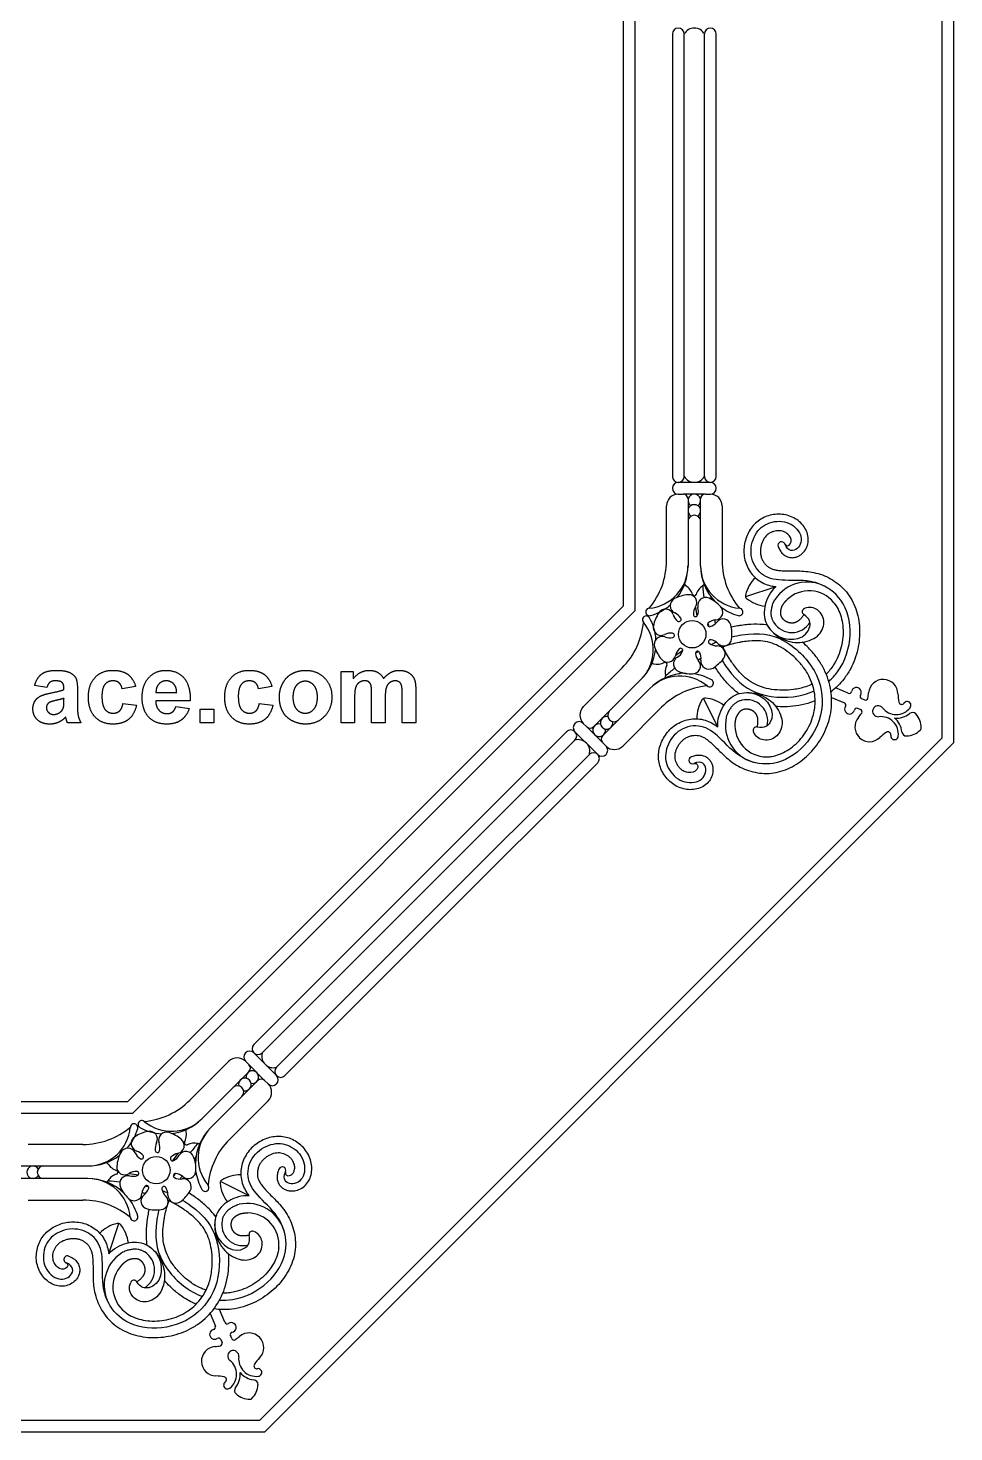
# Model space of a CAD drawing. Header units: millimetres. Extents: x -49.8 to 49.8, y -49.8 to 49.8.
# Drawn here: x 10.6 to 49.8, y -49.8 to 9.6 of the extents above; entities that cross this region are included whole.
import ezdxf

# ---------------------------------------------------------------- set-up
doc = ezdxf.new("R2010")
doc.units = ezdxf.units.MM
doc.header["$MEASUREMENT"] = 0
doc.layers.add('Default', color=5, linetype='Continuous')

msp = doc.modelspace()

# ---------------------------------------------------------------- linework, layer by layer
at = {"layer": 'Default'}
for p, q in [((37.917, 9.372), (37.917, 0)), ((38.417, 0), (38.417, 9.372)), ((39.278, 0), (39.278, 9.372)), ((39.778, 0), (39.778, 9.372)), ((37.917, 0), (37.917, -9.372)), ((38.417, -9.372), (38.417, 0)), ((39.278, -9.372), (39.278, 0)), ((39.778, -9.372), (39.778, 0)), ((39.528, -9.622), (38.167, -9.622)), ((37.667, -12.944), (37.667, -10.622)), ((38.167, -10.122), (38.381, -10.122)), ((39.315, -10.122), (38.381, -10.122)), ((38.581, -10.322), (38.581, -13.158)), ((39.115, -13.158), (39.115, -10.322)), ((39.315, -10.122), (39.528, -10.122)), ((40.028, -10.622), (40.028, -12.944)), ((42.304, -14.044), (41.02, -14.473)), ((23.881, -17.64), (24.4, -17.64)), ((23.881, -19.807), (23.881, -17.64)), ((24.4, -17.64), (24.4, -17.934)), ((35.787, -17.482), (34.146, -19.124)), ((11.418, -18.307), (10.9, -18.233)), ((12.141, -18.4), (12.141, -18.342)), ((12.715, -18.422), (12.715, -19.093)), ((15.178, -18.27), (14.604, -18.363)), ((20.955, -18.27), (20.381, -18.363)), ((27.048, -18.418), (27.048, -19.807)), ((34.58, -19.982), (36.585, -17.977)), ((36.962, -18.355), (34.957, -20.36)), ((45.373, -18.556), (44.831, -18.332)), ((12.141, -18.884), (12.141, -18.77)), ((14.641, -18.992), (15.215, -19.066)), ((17.492, -18.881), (16.029, -18.881)), ((16.04, -18.529), (16.918, -18.529)), ((20.418, -18.992), (20.992, -19.066)), ((24.455, -18.754), (24.455, -19.807)), ((25.178, -19.807), (25.178, -18.619)), ((25.752, -18.766), (25.752, -19.807)), ((26.474, -19.807), (26.474, -18.568)), ((39.844, -19.983), (39.239, -18.772)), ((44.663, -18.738), (45.204, -18.962)), ((46.062, -18.841), (45.932, -18.788)), ((16.881, -19.122), (17.455, -19.196)), ((17.918, -19.807), (17.918, -19.233)), ((17.918, -19.233), (18.492, -19.233)), ((18.492, -19.233), (18.492, -19.807)), ((35.815, -20.793), (37.457, -19.152)), ((45.764, -19.194), (45.893, -19.248)), ((12.863, -19.807), (12.289, -19.807)), ((18.492, -19.807), (17.918, -19.807)), ((24.455, -19.807), (23.881, -19.807)), ((25.752, -19.807), (25.178, -19.807)), ((27.048, -19.807), (26.474, -19.807)), ((33.439, -20.184), (26.811, -26.811)), ((34.755, -21.147), (33.792, -20.184)), ((34.146, -19.831), (34.297, -19.982)), ((34.957, -20.642), (34.297, -19.982)), ((27.165, -27.165), (33.792, -20.538)), ((34.957, -20.642), (35.108, -20.793)), ((27.774, -27.774), (34.401, -21.147)), ((28.128, -28.128), (34.755, -21.501)), ((26.811, -26.811), (20.184, -33.439)), ((20.538, -33.792), (27.165, -27.165)), ((21.147, -34.401), (27.774, -27.774)), ((21.501, -34.755), (28.128, -28.128)), ((21.147, -34.755), (20.184, -33.792)), ((17.482, -35.787), (19.124, -34.146)), ((19.831, -34.146), (19.982, -34.297)), ((20.642, -34.957), (19.982, -34.297)), ((19.982, -34.58), (17.977, -36.585)), ((18.355, -36.962), (20.36, -34.957)), ((20.642, -34.957), (20.793, -35.108)), ((20.793, -35.815), (19.152, -37.457)), ((12.944, -37.667), (10.622, -37.667)), ((10.322, -38.581), (13.158, -38.581)), ((13.158, -39.115), (10.322, -39.115)), ((19.983, -39.844), (18.772, -39.239)), ((10.622, -40.028), (12.944, -40.028)), ((14.044, -42.304), (14.473, -41.02)), ((18.332, -44.831), (18.556, -45.373)), ((18.962, -45.204), (18.738, -44.663)), ((19.248, -45.893), (19.194, -45.764)), ((18.788, -45.932), (18.841, -46.062))]:
    msp.add_line(p, q, dxfattribs=at)
for points in [[(-49.847, -20.647), (-20.647, -49.847), (20.647, -49.847), (49.847, -20.647), (49.847, 20.647), (20.647, 49.847), (-20.647, 49.847), (-49.847, 20.647), (-49.847, -20.647)], [(-49.347, -20.44), (-20.44, -49.347), (20.44, -49.347), (49.347, -20.44), (49.347, 20.44), (20.44, 49.347), (-20.44, 49.347), (-49.347, 20.44), (-49.347, -20.44)], [(-36.347, -15.055), (-15.055, -36.347), (15.055, -36.347), (36.347, -15.055), (36.347, 15.055), (15.055, 36.347), (-15.055, 36.347), (-36.347, 15.055), (-36.347, -15.055)], [(-35.847, -14.848), (-14.848, -35.847), (14.848, -35.847), (35.847, -14.848), (35.847, 14.848), (14.848, 35.847), (-14.848, 35.847), (-35.847, 14.848), (-35.847, -14.848)]]:
    msp.add_lwpolyline(points, dxfattribs=at)
for centre in [(38.759, -16.054), (16.054, -38.759)]:
    msp.add_circle(centre, 0.583, dxfattribs=at)
for centre, radius, start, end in [((38.167, 9.372), 0.25, 0, 180), ((38.848, 9.126), 0.496, 29.7269, 150.2731), ((39.528, 9.372), 0.25, 0, 180), ((38.167, -9.372), 0.25, 180, 0), ((38.848, -9.126), 0.496, 209.7269, 330.2731), ((39.528, -9.372), 0.25, 180, 0), ((38.167, -9.872), 0.25, 90, 270), ((39.528, -9.872), 0.25, 270, 90), ((38.167, -10.622), 0.5, 90, 180), ((38.381, -10.322), 0.2, 0, 90), ((38.848, -10.389), 0.267, 303.52691, 236.47309), ((38.848, -10.834), 0.267, 303.52691, 236.47309), ((39.315, -10.322), 0.2, 90, 180), ((39.528, -10.622), 0.5, 0, 90), ((38.848, -11.28), 0.267, 359.99725, 179.99725), ((42.539, -12.286), 0.15, 20.44967, 200.44967), ((34.54, -12.944), 3.128, 320, 0), ((43.156, -12.944), 3.128, 180, 220), ((36.777, -13.158), 1.803, 275.02847, 0), ((36.384, -13.158), 2.197, 322.46398, 0), ((40.918, -13.158), 1.803, 180, 264.97153), ((41.312, -13.158), 2.197, 180, 223.82885), ((42.476, -14.74), 1.5, 134.0339, 166.68607), ((38.567, -13.893), 0.137, 199.2915, 236.6241), ((38.102, -14.598), 0.708, 18.7834, 56.61966), ((39.594, -14.598), 0.708, 123.38194, 161.2166), ((39.129, -13.893), 0.137, 303.38422, 340.7085), ((43.631, -15.472), 1.626, 61.21594, 147.20942), ((43.712, -15.557), 1.342, 39.26993, 133.68286), ((36.384, -13.158), 2.197, 286.12208, 311.10575), ((38.164, -14.848), 0.337, 116.25724, 245.50575), ((38.759, -16.054), 1.682, 95.8832, 116.25901), ((38.621, -14.716), 0.337, 326.63711, 95.88236), ((38.848, -14.344), 0.0801, 198.78489, 270), ((38.848, -14.344), 0.0801, 270, 341.21511), ((39.331, -14.837), 0.337, 64.82867, 194.07718), ((38.759, -16.054), 1.682, 44.45462, 64.83044), ((41.155, -14.427), 0.142, 166.67859, 230.26564), ((42.023, -13.383), 1.5, 230.26564, 262.91858), ((36.814, -15.44), 0.16, 28.87793, 219.97153), ((36.95, -15.114), 0.16, 95.02847, 286.12207), ((35.031, -16.424), 2.197, 3.89425, 28.87792), ((38.759, -16.054), 1.682, 147.31177, 167.68758), ((37.627, -15.328), 0.337, 18.06568, 147.31093), ((38.482, -15.049), 0.562, 198.06568, 232.80497), ((37.791, -15.667), 0.562, 30.76646, 65.50575), ((38.197, -15.425), 0.09, 311.78571, 30.76646), ((39.373, -15.211), 0.562, 146.63711, 181.3764), ((38.9, -15.222), 0.09, 181.3764, 260.35714), ((38.9, -15.222), 0.09, 260.35714, 339.33789), ((38.458, -15.056), 0.562, 339.33789, 14.07718), ((39.801, -16.008), 0.562, 95.20854, 129.94783), ((39.719, -15.112), 0.337, 275.20854, 44.45379), ((40.067, -15.742), 0.337, 13.4001, 142.64861), ((41.312, -13.158), 2.197, 233.02585, 253.87792), ((40.746, -15.114), 0.16, 253.87793, 84.97153), ((43.566, -15.102), 0.144, 112.22815, 237.41944), ((33.576, -15.271), 3.128, 315, 355), ((35.309, -16.702), 1.803, 315, 39.97153), ((37.445, -15.767), 0.337, 167.68581, 296.93432), ((37.852, -16.569), 0.562, 82.19503, 116.93432), ((37.917, -16.102), 0.09, 3.21429, 82.19503), ((38.197, -15.425), 0.09, 232.80497, 311.78571), ((39.497, -15.646), 0.09, 129.94783, 208.92857), ((39.497, -15.646), 0.09, 208.92857, 287.90931), ((39.352, -15.197), 0.562, 287.90931, 322.64861), ((38.759, -16.054), 1.682, 353.02605, 13.40187), ((42.981, -15.092), 0.892, 211.83246, 329.16769), ((37.485, -16.486), 0.337, 69.49425, 198.73951), ((38.759, -16.054), 1.682, 198.74034, 219.11615), ((37.8, -15.644), 0.562, 249.49425, 284.23354), ((37.917, -16.102), 0.09, 284.23354, 3.21429), ((39.539, -16.377), 0.09, 157.5, 236.48074), ((39.539, -16.377), 0.09, 78.51926, 157.5), ((39.799, -15.983), 0.562, 236.48074, 271.22004), ((39.445, -16.84), 0.562, 43.77996, 78.51926), ((39.818, -16.883), 0.337, 321.97153, 91.22004), ((40.094, -16.217), 0.337, 223.77996, 353.02522), ((35.031, -16.424), 2.197, 315, 352.53602), ((37.715, -16.903), 0.337, 219.11438, 348.36289), ((38.303, -17.319), 0.337, 120.92282, 250.16808), ((38.597, -17.084), 0.562, 133.6236, 168.36289), ((37.84, -16.548), 0.562, 300.92282, 335.66211), ((38.271, -16.742), 0.09, 54.64286, 133.6236), ((38.271, -16.742), 0.09, 335.66211, 54.64286), ((38.772, -17.399), 0.337, 270.54295, 39.79146), ((38.993, -16.865), 0.09, 106.07143, 185.05217), ((39.463, -16.823), 0.562, 185.05217, 219.79146), ((38.993, -16.865), 0.09, 27.09069, 106.07143), ((38.572, -17.08), 0.562, 352.35139, 27.09069), ((39.464, -17.2), 0.337, 172.35139, 301.59665), ((38.759, -16.054), 1.682, 301.59748, 321.97329), ((38.516, -19.908), 2.197, 91.17115, 135), ((38.237, -19.63), 1.803, 50.02847, 135), ((37.094, -17.447), 0.137, 78.3759, 115.7085), ((37.264, -16.62), 0.708, 258.38034, 296.2166), ((37.612, -17.327), 0.0801, 45, 116.21511), ((38.319, -17.675), 0.708, 153.7834, 191.61806), ((37.492, -17.845), 0.137, 334.2915, 11.61578), ((37.612, -17.327), 0.0801, 333.78489, 45), ((38.759, -16.054), 1.682, 250.16891, 270.54472), ((38.516, -19.908), 2.197, 61.12208, 81.97415), ((39.668, -21.363), 3.128, 95, 135), ((39.499, -18.125), 0.16, 230.02847, 61.12207), ((45.714, -18.523), 0.209, 326.20593, 168.79407), ((46.853, -18.591), 0.623, 0.78565, 175.17991), ((40.458, -19.612), 1.5, 148.31393, 180.9661), ((39.303, -18.899), 0.142, 84.73436, 148.32141), ((39.178, -20.251), 1.5, 52.08142, 84.73436), ((41.064, -19.721), 0.892, 345.83231, 103.16754), ((45.166, -19.055), 0.1, 326.20593, 67.5), ((45.411, -18.463), 0.1, 247.5, 348.79407), ((45.971, -18.695), 0.1, 146.20593, 247.5), ((46.1, -18.749), 0.1, 247.5, 347.97289), ((44.378, -18.382), 1.86, 347.97289, 355.17667), ((49.293, -18.557), 1.817, 180.78135, 191.80226), ((47.633, -18.904), 0.122, 191.80798, 324.29148), ((47.864, -19.07), 0.163, 321.60765, 144.29148), ((34.499, -19.477), 0.5, 135, 225), ((35.131, -19.808), 0.267, 78.52691, 11.47309), ((35.446, -19.494), 0.267, 135.00275, 315.00275), ((41.793, -19.911), 1.626, 167.79058, 253.78406), ((45.423, -19.227), 0.209, 146.20593, 348.79407), ((45.726, -19.287), 0.1, 67.5, 168.79407), ((46.275, -19.984), 0.623, 139.82009, 314.21435), ((44.378, -18.382), 1.86, 319.82333, 327.02711), ((45.855, -19.34), 0.1, 327.02711, 67.5), ((46.634, -19.317), 0.233, 157.5, 276.55456), ((46.634, -19.317), 0.233, 38.44544, 157.5), ((46.746, -20.293), 0.75, 353.3953, 96.55797), ((47.404, -18.706), 0.75, 218.44203, 321.6047), ((47.404, -18.706), 0.904, 265.68898, 308.4201), ((46.746, -20.293), 0.904, 6.5799, 49.31102), ((48.089, -19.564), 0.194, 42.48553, 129.30712), ((47.586, -20.024), 0.875, 360, 42.48528), ((33.615, -20.361), 0.25, 315, 135), ((33.969, -20.008), 0.25, 45, 225), ((34.438, -19.84), 0.2, 225, 315), ((34.816, -20.123), 0.267, 78.52691, 11.47309), ((41.909, -19.908), 1.342, 181.31714, 275.73007), ((41.485, -20.127), 0.144, 77.58056, 202.77185), ((47.977, -21.733), 1.817, 123.19774, 134.21865), ((47.049, -20.314), 0.122, 350.70852, 123.19202), ((47.838, -20.17), 0.194, 185.69288, 272.51447), ((47.808, -19.489), 0.875, 272.51472, 315), ((48.343, -20.024), 0.119, 315, 337.5), ((48.343, -20.024), 0.119, 337.5, 360), ((33.923, -21.016), 0.496, 344.7269, 105.2731), ((34.931, -20.97), 0.25, 225, 45), ((35.099, -20.501), 0.2, 135, 225), ((35.462, -20.44), 0.5, 225, 315), ((47.329, -20.36), 0.163, 170.70852, 353.39235), ((34.578, -21.324), 0.25, 315, 135), ((38.767, -21.393), 0.15, 114.55033, 294.55033), ((20.008, -33.969), 0.25, 45, 225), ((20.361, -33.615), 0.25, 135, 315), ((21.016, -33.923), 0.496, 164.7269, 285.2731), ((19.477, -34.499), 0.5, 45, 135), ((19.84, -34.438), 0.2, 315, 45), ((21.324, -34.578), 0.25, 135, 315), ((19.808, -35.131), 0.267, 258.52691, 191.47309), ((20.123, -34.816), 0.267, 258.52691, 191.47309), ((20.501, -35.099), 0.2, 45, 135), ((20.97, -34.931), 0.25, 225, 45), ((19.494, -35.446), 0.267, 314.99725, 134.99725), ((20.44, -35.462), 0.5, 315, 45), ((15.271, -33.576), 3.128, 275, 315), ((15.114, -36.95), 0.16, 343.87793, 174.97153), ((15.44, -36.814), 0.16, 50.02847, 241.12207), ((16.702, -35.309), 1.803, 230.02847, 315), ((16.424, -35.031), 2.197, 277.46398, 315), ((12.944, -34.54), 3.128, 270, 310), ((13.158, -36.777), 1.803, 270, 354.97153), ((13.158, -36.384), 2.197, 318.89425, 343.87792), ((15.328, -37.627), 0.337, 122.68907, 251.93432), ((16.054, -38.759), 1.682, 102.31242, 122.68823), ((16.424, -35.031), 2.197, 241.12208, 266.10575), ((15.767, -37.445), 0.337, 333.06568, 102.31419), ((16.486, -37.485), 0.337, 71.26049, 200.50575), ((16.054, -38.759), 1.682, 50.88385, 71.25966), ((16.903, -37.715), 0.337, 281.63711, 50.88562), ((16.62, -37.264), 0.708, 333.7834, 11.61966), ((17.447, -37.094), 0.137, 154.2915, 191.6241), ((19.908, -38.516), 2.197, 135, 178.82885), ((19.63, -38.237), 1.803, 135, 219.97153), ((21.363, -39.668), 3.128, 135, 175), ((16.054, -38.759), 1.682, 153.74099, 174.1168), ((14.848, -38.164), 0.337, 24.49425, 153.74276), ((15.667, -37.791), 0.562, 204.49425, 239.23354), ((15.049, -38.482), 0.562, 37.19503, 71.93432), ((16.569, -37.852), 0.562, 153.06568, 187.80497), ((16.102, -37.917), 0.09, 187.80497, 266.78571), ((16.102, -37.917), 0.09, 266.78571, 345.76646), ((15.644, -37.8), 0.562, 345.76646, 20.50575), ((17.084, -38.597), 0.562, 101.63711, 136.3764), ((17.319, -38.303), 0.337, 19.83192, 149.07718), ((17.327, -37.612), 0.0801, 153.78489, 225), ((17.327, -37.612), 0.0801, 225, 296.21511), ((17.675, -38.319), 0.708, 78.38194, 116.2166), ((17.845, -37.492), 0.137, 258.38422, 295.7085), ((10.834, -38.848), 0.267, 33.52691, 326.47309), ((11.28, -38.848), 0.267, 90.00275, 270.00275), ((13.158, -36.384), 2.197, 270, 307.53602), ((13.893, -38.567), 0.137, 33.3759, 70.7085), ((14.598, -38.102), 0.708, 213.38034, 251.2166), ((14.716, -38.621), 0.337, 174.11764, 303.36289), ((15.425, -38.197), 0.09, 239.23354, 318.21429), ((15.425, -38.197), 0.09, 318.21429, 37.19503), ((16.742, -38.271), 0.09, 136.3764, 215.35714), ((16.742, -38.271), 0.09, 215.35714, 294.33789), ((16.548, -37.84), 0.562, 294.33789, 329.07718), ((16.054, -38.759), 1.682, 359.45528, 19.83109), ((21.393, -38.767), 0.15, 335.44967, 155.44967), ((13.158, -40.918), 1.803, 5.02847, 90), ((13.158, -41.312), 2.197, 46.17115, 90), ((13.893, -39.129), 0.137, 289.2915, 326.61578), ((14.598, -39.594), 0.708, 108.7834, 146.61806), ((14.344, -38.848), 0.0801, 0, 71.21511), ((14.344, -38.848), 0.0801, 288.78489, 0), ((14.837, -39.331), 0.337, 75.92282, 205.17133), ((15.211, -39.373), 0.562, 88.6236, 123.36289), ((15.056, -38.458), 0.562, 255.92282, 290.66211), ((15.222, -38.9), 0.09, 9.64286, 88.6236), ((15.222, -38.9), 0.09, 290.66211, 9.64286), ((16.865, -38.993), 0.09, 163.92857, 242.90931), ((16.865, -38.993), 0.09, 84.94783, 163.92857), ((17.08, -38.572), 0.562, 242.90931, 277.64861), ((16.823, -39.463), 0.562, 50.20854, 84.94783), ((17.2, -39.464), 0.337, 328.40335, 97.64861), ((17.399, -38.772), 0.337, 230.20854, 359.45705), ((19.908, -38.516), 2.197, 188.02585, 208.87792), ((18.899, -39.303), 0.142, 121.67859, 185.26564), ((19.612, -40.458), 1.5, 89.0339, 121.68607), ((16.054, -38.759), 1.682, 205.16956, 225.54538), ((15.112, -39.719), 0.337, 225.54621, 354.79146), ((15.742, -40.067), 0.337, 127.35139, 256.5999), ((16.008, -39.801), 0.562, 140.05217, 174.79146), ((15.197, -39.352), 0.562, 307.35139, 342.09069), ((15.646, -39.497), 0.09, 61.07143, 140.05217), ((15.646, -39.497), 0.09, 342.09069, 61.07143), ((16.377, -39.539), 0.09, 112.5, 191.48074), ((16.84, -39.445), 0.562, 191.48074, 226.22004), ((16.377, -39.539), 0.09, 33.51926, 112.5), ((15.983, -39.799), 0.562, 358.77996, 33.51926), ((16.883, -39.818), 0.337, 178.77996, 308.02847), ((16.054, -38.759), 1.682, 308.02671, 328.40252), ((18.125, -39.499), 0.16, 208.87793, 39.97153), ((20.251, -39.178), 1.5, 185.26564, 217.91858), ((12.944, -43.156), 3.128, 50, 90), ((13.158, -41.312), 2.197, 16.12208, 36.97415), ((16.054, -38.759), 1.682, 256.59813, 276.97395), ((16.217, -40.094), 0.337, 276.97478, 46.22004), ((19.911, -41.793), 1.626, 16.21594, 102.20942), ((14.74, -42.476), 1.5, 103.31393, 135.9661), ((14.427, -41.155), 0.142, 39.73436, 103.32141), ((15.114, -40.746), 0.16, 185.02847, 16.12207), ((19.721, -41.064), 0.892, 166.83246, 284.16769), ((19.908, -41.909), 1.342, 354.26993, 88.68286), ((13.383, -42.023), 1.5, 7.08142, 39.73436), ((20.127, -41.485), 0.144, 67.22815, 192.41944), ((12.286, -42.539), 0.15, 69.55033, 249.55033), ((15.472, -43.631), 1.626, 122.79058, 208.78406), ((15.557, -43.712), 1.342, 136.31714, 230.73007), ((15.092, -42.981), 0.892, 300.83231, 58.16754), ((15.102, -43.566), 0.144, 32.58056, 157.77185), ((18.523, -45.714), 0.209, 101.20593, 303.79407), ((18.463, -45.411), 0.1, 281.20593, 22.5), ((19.055, -45.166), 0.1, 202.5, 303.79407), ((19.227, -45.423), 0.209, 281.20593, 123.79407), ((19.287, -45.726), 0.1, 101.20593, 202.5), ((19.984, -46.275), 0.623, 315.78565, 130.17991), ((18.591, -46.853), 0.623, 94.82009, 269.21435), ((18.382, -44.378), 1.86, 274.82333, 282.02711), ((18.695, -45.971), 0.1, 22.5, 123.79407), ((18.749, -46.1), 0.1, 282.02711, 22.5), ((19.34, -45.855), 0.1, 202.5, 302.97289), ((18.382, -44.378), 1.86, 302.97289, 310.17667), ((19.317, -46.634), 0.233, 112.5, 231.55456), ((18.706, -47.404), 0.75, 308.3953, 51.55797), ((19.317, -46.634), 0.233, 353.44544, 112.5), ((20.293, -46.746), 0.75, 173.44203, 276.6047), ((21.733, -47.977), 1.817, 135.78135, 146.80226), ((18.557, -49.293), 1.817, 78.19774, 89.21865), ((18.904, -47.633), 0.122, 305.70852, 78.19202), ((18.706, -47.404), 0.904, 321.5799, 4.31102), ((20.293, -46.746), 0.904, 220.68898, 263.4201), ((20.314, -47.049), 0.122, 146.80798, 279.29148), ((20.36, -47.329), 0.163, 276.60765, 99.29148), ((19.07, -47.864), 0.163, 125.70852, 308.39235), ((19.564, -48.089), 0.194, 140.69288, 227.51447), ((19.489, -47.808), 0.875, 315, 357.48528), ((20.17, -47.838), 0.194, 357.48553, 84.30712), ((20.024, -47.586), 0.875, 227.51472, 270), ((20.024, -48.343), 0.119, 270, 292.5), ((20.024, -48.343), 0.119, 292.5, 315)]:
    msp.add_arc(centre, radius, start, end, dxfattribs=at)
for points, knots in [([(42.399, -12.338), (42.422, -12.399), (42.474, -12.511), (42.589, -12.656), (42.748, -12.771), (42.936, -12.822), (43.117, -12.805), (43.263, -12.752), (43.418, -12.652), (43.568, -12.483), (43.669, -12.234), (43.688, -11.955), (43.616, -11.68), (43.462, -11.436), (43.252, -11.235), (43, -11.081), (42.716, -10.988), (42.42, -10.961), (42.129, -10.992), (41.852, -11.076), (41.6, -11.213), (41.383, -11.397), (41.206, -11.621), (41.073, -11.878), (40.984, -12.159), (40.943, -12.457), (40.954, -12.765), (41.053, -13.166), (41.271, -13.525), (41.582, -13.796), (41.852, -13.939), (42.099, -14.01), (42.251, -14.036), (42.304, -14.044)], [0.760395, 0.760395, 0.760395, 0.760395, 0.956086, 1.128083, 1.313227, 1.536292, 1.701232, 1.853428, 1.99702, 2.251342, 2.521849, 2.794606, 3.078157, 3.364018, 3.65152, 3.945294, 4.245519, 4.54124, 4.832671, 5.1201, 5.40438, 5.686797, 5.969774, 6.257071, 6.55093, 6.851295, 7.158075, 7.469275, 8.085008, 8.39207, 8.696992, 8.998749, 9.159066, 9.159066, 9.159066, 9.159066]), ([(44.098, -13.907), (44.045, -13.889), (43.566, -13.743), (42.632, -13.813), (41.724, -13.664), (41.166, -12.86), (41.305, -11.887), (41.884, -11.288), (42.812, -11.208), (43.483, -11.823), (43.299, -12.533), (42.808, -12.576), (42.68, -12.233)], [9.629138, 9.629138, 9.629138, 9.629138, 9.804909, 11.20561, 12.606311, 14.007012, 15.407713, 16.808415, 18.209116, 19.609817, 21.010518, 22.41122, 22.41122, 22.41122, 22.41122]), ([(42.68, -12.233), (42.77, -12.363), (43.016, -12.197), (42.945, -11.961), (42.828, -11.83), (42.768, -11.777), (42.682, -11.723), (42.577, -11.685), (42.459, -11.669), (42.332, -11.673), (42.225, -11.696), (42.143, -11.723), (42.067, -11.756), (41.944, -11.83), (41.795, -11.99), (41.701, -12.199), (41.657, -12.39), (41.646, -12.542), (41.657, -12.69), (41.694, -12.83), (41.755, -12.96), (41.835, -13.075), (41.931, -13.172), (42.041, -13.249), (42.171, -13.304), (42.329, -13.342), (42.521, -13.366), (42.754, -13.375), (43.025, -13.372), (43.331, -13.374), (43.66, -13.395), (44.135, -13.476), (44.604, -13.669), (45.023, -13.972), (45.304, -14.258), (45.532, -14.598), (45.7, -14.978), (45.808, -15.385), (45.874, -15.959), (45.821, -16.549), (45.653, -17.122), (45.462, -17.552), (45.148, -18.037), (44.843, -18.336), (44.639, -18.49)], [22.41122, 22.41122, 22.41122, 22.41122, 22.654856, 23.051515, 23.095188, 23.181138, 23.290628, 23.397475, 23.516345, 23.645555, 23.777915, 23.842574, 23.904889, 24.025271, 24.27041, 24.551702, 24.705298, 24.858636, 25.00643, 25.148242, 25.291979, 25.433926, 25.570177, 25.698575, 25.834255, 25.993685, 26.185367, 26.41099, 26.695374, 26.997819, 27.328229, 27.684634, 28.440465, 28.830521, 29.230319, 29.640193, 30.052635, 30.471383, 30.899944, 31.782295, 32.233146, 32.689006, 33.19027, 33.958484, 33.958484, 33.958484, 33.958484]), ([(42.304, -14.044), (42.077, -14.237), (41.769, -14.821), (41.806, -15.622), (42.625, -16.468), (43.814, -16.212), (43.762, -15.398), (43.488, -15.223)], [-6.900994, -6.900994, -6.900994, -6.900994, -6.03837, -5.175746, -4.346073, -2.645201, -2.152203, -2.152203, -2.152203, -2.152203]), ([(44.544, -18.052), (44.681, -17.931), (45.19, -17.376), (45.607, -16.049), (45.215, -14.548), (44.468, -14.036), (44.098, -13.907)], [5.156334, 5.156334, 5.156334, 5.156334, 5.602805, 7.003506, 8.404207, 9.629138, 9.629138, 9.629138, 9.629138]), ([(42.224, -15.562), (42.217, -15.552), (42.189, -15.505), (42.147, -15.414), (42.115, -15.283), (42.104, -15.143), (42.117, -14.994), (42.151, -14.84), (42.201, -14.703), (42.245, -14.623), (42.265, -14.592)], [5.603321, 5.603321, 5.603321, 5.603321, 5.63784, 5.769683, 5.90212, 6.040101, 6.188837, 6.35063, 6.513567, 6.62377, 6.62377, 6.62377, 6.62377]), ([(44.751, -14.707), (44.77, -14.731), (44.857, -14.844), (44.986, -15.074), (45.099, -15.416), (45.156, -15.792), (45.151, -16.19), (45.084, -16.595), (44.954, -16.99), (44.785, -17.316), (44.606, -17.564), (44.492, -17.688), (44.436, -17.744)], [2.839092, 2.839092, 2.839092, 2.839092, 2.931374, 3.267801, 3.626028, 4.005831, 4.404953, 4.817162, 5.234152, 5.648784, 5.914025, 6.151657, 6.151657, 6.151657, 6.151657]), ([(41.906, -15.604), (42.018, -15.846), (42.443, -16.274), (43.328, -16.492), (44.151, -16.189), (44.432, -15.548), (44.174, -14.998), (43.735, -14.877), (43.512, -14.969)], [-5.175746, -5.175746, -5.175746, -5.175746, -4.313121, -3.450497, -2.587873, -1.725248, -0.862624, -0.216168, -0.216168, -0.216168, -0.216168]), ([(41.939, -15.67), (41.834, -15.653), (41.562, -15.626), (41.198, -15.637), (40.887, -15.673), (40.651, -15.71), (40.505, -15.739), (40.415, -15.76)], [38.110912, 38.110912, 38.110912, 38.110912, 38.429068, 38.930414, 39.200535, 39.369718, 39.646307, 39.646307, 39.646307, 39.646307]), ([(40.438, -16.166), (40.587, -16.128), (41.502, -15.958), (42.631, -16.122), (44.113, -17.534), (44.43, -19.305), (43.597, -20.9), (42.258, -21.685), (41.369, -21.519), (41.016, -21.348)], [1.147325, 1.147325, 1.147325, 1.147325, 1.400701, 2.801402, 4.202104, 5.602805, 7.003506, 8.404207, 9.629138, 9.629138, 9.629138, 9.629138]), ([(38.83, -21.529), (38.985, -21.5), (39.042, -21.793), (38.824, -21.909), (38.649, -21.919), (38.569, -21.914), (38.47, -21.892), (38.369, -21.844), (38.274, -21.772), (38.187, -21.679), (38.128, -21.587), (38.089, -21.51), (38.059, -21.433), (38.024, -21.294), (38.031, -21.075), (38.113, -20.861), (38.217, -20.695), (38.317, -20.58), (38.429, -20.483), (38.554, -20.41), (38.689, -20.361), (38.828, -20.336), (38.964, -20.335), (39.096, -20.359), (39.227, -20.412), (39.366, -20.497), (39.517, -20.616), (39.689, -20.774), (39.879, -20.968), (40.097, -21.183), (40.344, -21.401), (40.737, -21.68), (41.205, -21.874), (41.715, -21.956), (42.117, -21.953), (42.518, -21.874), (42.905, -21.724), (43.27, -21.513), (43.723, -21.153), (44.102, -20.699), (44.389, -20.175), (44.557, -19.735), (44.689, -19.119), (44.66, -18.317), (44.384, -17.558), (44.026, -17.009), (43.726, -16.665), (43.519, -16.472), (43.429, -16.395)], [22.41122, 22.41122, 22.41122, 22.41122, 22.654856, 23.051515, 23.095188, 23.181138, 23.290628, 23.397475, 23.516345, 23.645555, 23.777915, 23.842574, 23.904889, 24.025271, 24.27041, 24.551702, 24.705298, 24.858636, 25.00643, 25.148242, 25.291979, 25.433926, 25.570177, 25.698575, 25.834255, 25.993685, 26.185367, 26.41099, 26.695374, 26.997819, 27.328229, 27.684634, 28.440465, 28.830521, 29.230319, 29.640193, 30.052635, 30.471383, 30.899944, 31.782295, 32.233146, 32.689006, 33.19027, 34.116339, 35.067251, 35.584595, 36.076085, 36.432729, 36.432729, 36.432729, 36.432729]), ([(42.043, -21.244), (42.074, -21.241), (42.216, -21.222), (42.469, -21.151), (42.791, -20.989), (43.096, -20.763), (43.375, -20.479), (43.614, -20.145), (43.802, -19.773), (43.912, -19.424), (43.97, -19.064), (43.972, -18.552), (43.807, -17.966), (43.476, -17.44), (43.151, -17.074), (42.803, -16.779), (42.436, -16.549), (42.051, -16.394), (41.628, -16.325), (41.243, -16.335), (40.948, -16.371), (40.707, -16.411), (40.442, -16.469), (40.197, -16.546), (40.054, -16.6), (40.021, -16.613)], [2.839092, 2.839092, 2.839092, 2.839092, 2.931374, 3.267801, 3.626028, 4.005831, 4.404953, 4.817162, 5.234152, 5.648784, 5.914025, 6.326163, 7.177212, 7.71064, 8.178486, 8.64197, 9.076524, 9.474908, 9.882445, 10.353514, 10.626552, 10.774221, 11.086671, 11.437899, 11.544905, 11.544905, 11.544905, 11.544905]), ([(43.845, -18.161), (43.756, -18.206), (43.499, -18.313), (43.075, -18.41), (42.586, -18.439), (42.131, -18.402), (41.709, -18.305), (41.326, -18.142), (40.979, -17.892), (40.714, -17.613), (40.531, -17.378), (40.388, -17.18), (40.243, -16.952), (40.131, -16.738), (40.074, -16.614), (40.066, -16.596)], [6.877748, 6.877748, 6.877748, 6.877748, 7.177212, 7.71064, 8.178486, 8.64197, 9.076524, 9.474908, 9.882445, 10.353514, 10.626552, 10.774221, 11.086671, 11.437899, 11.497061, 11.497061, 11.497061, 11.497061]), ([(40.025, -17.163), (40.104, -17.295), (40.63, -18.062), (41.545, -18.744), (43.082, -18.782), (43.788, -18.52), (43.924, -18.456)], [1.147325, 1.147325, 1.147325, 1.147325, 1.400701, 2.801402, 4.202104, 4.558061, 4.558061, 4.558061, 4.558061]), ([(40.736, -18.575), (40.65, -18.513), (40.438, -18.34), (40.188, -18.075), (39.994, -17.829), (39.853, -17.636), (39.771, -17.512), (39.722, -17.434)], [38.110912, 38.110912, 38.110912, 38.110912, 38.429068, 38.930414, 39.200535, 39.369718, 39.646307, 39.646307, 39.646307, 39.646307]), ([(39.844, -19.983), (39.82, -19.685), (40.015, -19.055), (40.608, -18.514), (41.785, -18.496), (42.445, -19.517), (41.833, -20.056), (41.515, -19.987)], [-6.900994, -6.900994, -6.900994, -6.900994, -6.03837, -5.175746, -4.346073, -2.645201, -2.152203, -2.152203, -2.152203, -2.152203]), ([(40.861, -18.852), (40.849, -18.855), (40.796, -18.869), (40.702, -18.904), (40.586, -18.973), (40.48, -19.064), (40.383, -19.179), (40.299, -19.312), (40.237, -19.444), (40.211, -19.531), (40.204, -19.567)], [5.603321, 5.603321, 5.603321, 5.603321, 5.63784, 5.769683, 5.90212, 6.040101, 6.188837, 6.35063, 6.513567, 6.62377, 6.62377, 6.62377, 6.62377]), ([(40.666, -18.598), (40.916, -18.506), (41.519, -18.504), (42.299, -18.976), (42.667, -19.771), (42.412, -20.424), (41.841, -20.63), (41.446, -20.406), (41.352, -20.183)], [-5.175746, -5.175746, -5.175746, -5.175746, -4.313121, -3.450497, -2.587873, -1.725248, -0.862624, -0.216168, -0.216168, -0.216168, -0.216168]), ([(43.967, -18.874), (43.865, -18.917), (43.597, -19.011), (43.158, -19.103), (42.703, -19.135), (42.421, -19.125), (42.302, -19.116)], [34.734459, 34.734459, 34.734459, 34.734459, 35.067251, 35.584595, 36.076085, 36.432729, 36.432729, 36.432729, 36.432729]), ([(38.705, -21.256), (38.764, -21.229), (38.88, -21.187), (39.064, -21.166), (39.258, -21.196), (39.427, -21.294), (39.543, -21.434), (39.608, -21.574), (39.648, -21.754), (39.634, -21.98), (39.529, -22.228), (39.345, -22.438), (39.1, -22.582), (38.819, -22.646), (38.528, -22.64), (38.241, -22.57), (37.974, -22.435), (37.746, -22.244), (37.562, -22.017), (37.426, -21.762), (37.344, -21.487), (37.321, -21.204), (37.355, -20.92), (37.442, -20.644), (37.578, -20.383), (37.76, -20.142), (37.985, -19.933), (38.339, -19.719), (38.747, -19.62), (39.157, -19.648), (39.451, -19.738), (39.675, -19.862), (39.801, -19.951), (39.844, -19.983)], [0.760395, 0.760395, 0.760395, 0.760395, 0.956086, 1.128083, 1.313227, 1.536292, 1.701232, 1.853428, 1.99702, 2.251342, 2.521849, 2.794606, 3.078157, 3.364018, 3.65152, 3.945294, 4.245519, 4.54124, 4.832671, 5.1201, 5.40438, 5.686797, 5.969774, 6.257071, 6.55093, 6.851295, 7.158075, 7.469275, 8.085008, 8.39207, 8.696992, 8.998749, 9.159066, 9.159066, 9.159066, 9.159066]), ([(41.016, -21.348), (40.966, -21.324), (40.523, -21.088), (39.913, -20.378), (39.165, -19.842), (38.203, -20.015), (37.612, -20.802), (37.598, -21.634), (38.198, -22.347), (39.108, -22.387), (39.479, -21.755), (39.163, -21.377), (38.83, -21.529)], [9.629138, 9.629138, 9.629138, 9.629138, 9.804909, 11.20561, 12.606311, 14.007012, 15.407713, 16.808415, 18.209116, 19.609817, 21.010518, 22.41122, 22.41122, 22.41122, 22.41122]), ([(21.256, -38.705), (21.229, -38.764), (21.187, -38.88), (21.166, -39.064), (21.196, -39.258), (21.294, -39.427), (21.434, -39.543), (21.574, -39.608), (21.754, -39.648), (21.98, -39.634), (22.228, -39.529), (22.438, -39.345), (22.582, -39.1), (22.646, -38.819), (22.64, -38.528), (22.57, -38.241), (22.435, -37.974), (22.244, -37.746), (22.017, -37.562), (21.762, -37.426), (21.487, -37.344), (21.204, -37.321), (20.92, -37.355), (20.644, -37.442), (20.383, -37.578), (20.142, -37.76), (19.933, -37.985), (19.719, -38.339), (19.62, -38.747), (19.648, -39.157), (19.738, -39.451), (19.862, -39.675), (19.951, -39.801), (19.983, -39.844)], [0.760395, 0.760395, 0.760395, 0.760395, 0.956086, 1.128083, 1.313227, 1.536292, 1.701232, 1.853428, 1.99702, 2.251342, 2.521849, 2.794606, 3.078157, 3.364018, 3.65152, 3.945294, 4.245519, 4.54124, 4.832671, 5.1201, 5.40438, 5.686797, 5.969774, 6.257071, 6.55093, 6.851295, 7.158075, 7.469275, 8.085008, 8.39207, 8.696992, 8.998749, 9.159066, 9.159066, 9.159066, 9.159066]), ([(21.529, -38.83), (21.5, -38.985), (21.793, -39.042), (21.909, -38.824), (21.919, -38.649), (21.914, -38.569), (21.892, -38.47), (21.844, -38.369), (21.772, -38.274), (21.679, -38.187), (21.587, -38.128), (21.51, -38.089), (21.433, -38.059), (21.294, -38.024), (21.075, -38.031), (20.861, -38.113), (20.695, -38.217), (20.58, -38.317), (20.483, -38.429), (20.41, -38.554), (20.361, -38.689), (20.336, -38.828), (20.335, -38.964), (20.359, -39.096), (20.412, -39.227), (20.497, -39.366), (20.616, -39.517), (20.774, -39.689), (20.968, -39.879), (21.183, -40.097), (21.401, -40.344), (21.68, -40.737), (21.874, -41.205), (21.956, -41.715), (21.953, -42.117), (21.874, -42.518), (21.724, -42.905), (21.513, -43.27), (21.153, -43.723), (20.699, -44.102), (20.175, -44.389), (19.735, -44.557), (19.171, -44.678), (18.744, -44.674), (18.49, -44.639)], [22.41122, 22.41122, 22.41122, 22.41122, 22.654856, 23.051515, 23.095188, 23.181138, 23.290628, 23.397475, 23.516345, 23.645555, 23.777915, 23.842574, 23.904889, 24.025271, 24.27041, 24.551702, 24.705298, 24.858636, 25.00643, 25.148242, 25.291979, 25.433926, 25.570177, 25.698575, 25.834255, 25.993685, 26.185367, 26.41099, 26.695374, 26.997819, 27.328229, 27.684634, 28.440465, 28.830521, 29.230319, 29.640193, 30.052635, 30.471383, 30.899944, 31.782295, 32.233146, 32.689006, 33.19027, 33.958484, 33.958484, 33.958484, 33.958484]), ([(21.348, -41.016), (21.324, -40.966), (21.088, -40.523), (20.378, -39.913), (19.842, -39.165), (20.015, -38.203), (20.802, -37.612), (21.634, -37.598), (22.347, -38.198), (22.387, -39.108), (21.755, -39.479), (21.377, -39.163), (21.529, -38.83)], [9.629138, 9.629138, 9.629138, 9.629138, 9.804909, 11.20561, 12.606311, 14.007012, 15.407713, 16.808415, 18.209116, 19.609817, 21.010518, 22.41122, 22.41122, 22.41122, 22.41122]), ([(18.575, -40.736), (18.513, -40.65), (18.34, -40.438), (18.075, -40.188), (17.829, -39.994), (17.636, -39.853), (17.512, -39.771), (17.434, -39.722)], [38.110912, 38.110912, 38.110912, 38.110912, 38.429068, 38.930414, 39.200535, 39.369718, 39.646307, 39.646307, 39.646307, 39.646307]), ([(19.983, -39.844), (19.685, -39.82), (19.055, -40.015), (18.514, -40.608), (18.496, -41.785), (19.517, -42.445), (20.056, -41.833), (19.987, -41.515)], [-6.900994, -6.900994, -6.900994, -6.900994, -6.03837, -5.175746, -4.346073, -2.645201, -2.152203, -2.152203, -2.152203, -2.152203]), ([(17.163, -40.025), (17.295, -40.104), (18.062, -40.63), (18.744, -41.545), (18.794, -43.591), (17.766, -45.068), (16.049, -45.607), (14.548, -45.215), (14.036, -44.468), (13.907, -44.098)], [1.147325, 1.147325, 1.147325, 1.147325, 1.400701, 2.801402, 4.202104, 5.602805, 7.003506, 8.404207, 9.629138, 9.629138, 9.629138, 9.629138]), ([(14.707, -44.751), (14.731, -44.77), (14.844, -44.857), (15.074, -44.986), (15.416, -45.099), (15.792, -45.156), (16.19, -45.151), (16.595, -45.084), (16.99, -44.954), (17.316, -44.785), (17.611, -44.571), (17.975, -44.211), (18.272, -43.68), (18.41, -43.075), (18.439, -42.586), (18.402, -42.131), (18.305, -41.709), (18.142, -41.326), (17.892, -40.979), (17.613, -40.714), (17.378, -40.531), (17.18, -40.388), (16.952, -40.243), (16.724, -40.124), (16.585, -40.06), (16.552, -40.046)], [2.839092, 2.839092, 2.839092, 2.839092, 2.931374, 3.267801, 3.626028, 4.005831, 4.404953, 4.817162, 5.234152, 5.648784, 5.914025, 6.326163, 7.177212, 7.71064, 8.178486, 8.64197, 9.076524, 9.474908, 9.882445, 10.353514, 10.626552, 10.774221, 11.086671, 11.437899, 11.544905, 11.544905, 11.544905, 11.544905]), ([(15.67, -41.939), (15.653, -41.834), (15.626, -41.562), (15.637, -41.198), (15.673, -40.887), (15.71, -40.651), (15.739, -40.505), (15.76, -40.415)], [38.110912, 38.110912, 38.110912, 38.110912, 38.429068, 38.930414, 39.200535, 39.369718, 39.646307, 39.646307, 39.646307, 39.646307]), ([(16.166, -40.438), (16.128, -40.587), (15.958, -41.502), (16.122, -42.631), (17.183, -43.744), (17.867, -44.058), (18.008, -44.11)], [1.147325, 1.147325, 1.147325, 1.147325, 1.400701, 2.801402, 4.202104, 4.558061, 4.558061, 4.558061, 4.558061]), ([(18.161, -43.845), (18.067, -43.814), (17.809, -43.708), (17.44, -43.476), (17.074, -43.151), (16.779, -42.803), (16.549, -42.436), (16.394, -42.051), (16.325, -41.628), (16.335, -41.243), (16.371, -40.948), (16.411, -40.707), (16.469, -40.442), (16.541, -40.212), (16.589, -40.084), (16.596, -40.066)], [6.877748, 6.877748, 6.877748, 6.877748, 7.177212, 7.71064, 8.178486, 8.64197, 9.076524, 9.474908, 9.882445, 10.353514, 10.626552, 10.774221, 11.086671, 11.437899, 11.497061, 11.497061, 11.497061, 11.497061]), ([(18.852, -40.861), (18.855, -40.849), (18.869, -40.796), (18.904, -40.702), (18.973, -40.586), (19.064, -40.48), (19.179, -40.383), (19.312, -40.299), (19.444, -40.237), (19.531, -40.211), (19.567, -40.204)], [5.603321, 5.603321, 5.603321, 5.603321, 5.63784, 5.769683, 5.90212, 6.040101, 6.188837, 6.35063, 6.513567, 6.62377, 6.62377, 6.62377, 6.62377]), ([(12.338, -42.399), (12.399, -42.422), (12.511, -42.474), (12.656, -42.589), (12.771, -42.748), (12.822, -42.936), (12.805, -43.117), (12.752, -43.263), (12.652, -43.418), (12.483, -43.568), (12.234, -43.669), (11.955, -43.688), (11.68, -43.616), (11.436, -43.462), (11.235, -43.252), (11.081, -43), (10.988, -42.716), (10.961, -42.42), (10.992, -42.129), (11.076, -41.852), (11.213, -41.6), (11.397, -41.383), (11.621, -41.206), (11.878, -41.073), (12.159, -40.984), (12.457, -40.943), (12.765, -40.954), (13.166, -41.053), (13.525, -41.271), (13.796, -41.582), (13.939, -41.852), (14.01, -42.099), (14.036, -42.251), (14.044, -42.304)], [0.760395, 0.760395, 0.760395, 0.760395, 0.956086, 1.128083, 1.313227, 1.536292, 1.701232, 1.853428, 1.99702, 2.251342, 2.521849, 2.794606, 3.078157, 3.364018, 3.65152, 3.945294, 4.245519, 4.54124, 4.832671, 5.1201, 5.40438, 5.686797, 5.969774, 6.257071, 6.55093, 6.851295, 7.158075, 7.469275, 8.085008, 8.39207, 8.696992, 8.998749, 9.159066, 9.159066, 9.159066, 9.159066]), ([(18.598, -40.666), (18.506, -40.916), (18.504, -41.519), (18.976, -42.299), (19.771, -42.667), (20.424, -42.412), (20.63, -41.841), (20.406, -41.446), (20.183, -41.352)], [-5.175746, -5.175746, -5.175746, -5.175746, -4.313121, -3.450497, -2.587873, -1.725248, -0.862624, -0.216168, -0.216168, -0.216168, -0.216168]), ([(18.733, -44.262), (18.915, -44.274), (19.668, -44.241), (20.9, -43.597), (21.685, -42.258), (21.519, -41.369), (21.348, -41.016)], [5.156334, 5.156334, 5.156334, 5.156334, 5.602805, 7.003506, 8.404207, 9.629138, 9.629138, 9.629138, 9.629138]), ([(13.907, -44.098), (13.889, -44.045), (13.743, -43.566), (13.813, -42.632), (13.664, -41.724), (12.86, -41.166), (11.887, -41.305), (11.288, -41.884), (11.208, -42.812), (11.823, -43.483), (12.533, -43.299), (12.576, -42.808), (12.233, -42.68)], [9.629138, 9.629138, 9.629138, 9.629138, 9.804909, 11.20561, 12.606311, 14.007012, 15.407713, 16.808415, 18.209116, 19.609817, 21.010518, 22.41122, 22.41122, 22.41122, 22.41122]), ([(12.233, -42.68), (12.363, -42.77), (12.197, -43.016), (11.961, -42.945), (11.83, -42.828), (11.777, -42.768), (11.723, -42.682), (11.685, -42.577), (11.669, -42.459), (11.673, -42.332), (11.696, -42.225), (11.723, -42.143), (11.756, -42.067), (11.83, -41.944), (11.99, -41.795), (12.199, -41.701), (12.39, -41.657), (12.542, -41.646), (12.69, -41.657), (12.83, -41.694), (12.96, -41.755), (13.075, -41.835), (13.172, -41.931), (13.249, -42.041), (13.304, -42.171), (13.342, -42.329), (13.366, -42.521), (13.375, -42.754), (13.372, -43.025), (13.374, -43.331), (13.395, -43.66), (13.476, -44.135), (13.669, -44.604), (13.972, -45.023), (14.258, -45.304), (14.598, -45.532), (14.978, -45.7), (15.385, -45.808), (15.959, -45.874), (16.549, -45.821), (17.122, -45.653), (17.552, -45.462), (18.081, -45.119), (18.628, -44.531), (18.969, -43.8), (19.103, -43.158), (19.135, -42.703), (19.125, -42.421), (19.116, -42.302)], [22.41122, 22.41122, 22.41122, 22.41122, 22.654856, 23.051515, 23.095188, 23.181138, 23.290628, 23.397475, 23.516345, 23.645555, 23.777915, 23.842574, 23.904889, 24.025271, 24.27041, 24.551702, 24.705298, 24.858636, 25.00643, 25.148242, 25.291979, 25.433926, 25.570177, 25.698575, 25.834255, 25.993685, 26.185367, 26.41099, 26.695374, 26.997819, 27.328229, 27.684634, 28.440465, 28.830521, 29.230319, 29.640193, 30.052635, 30.471383, 30.899944, 31.782295, 32.233146, 32.689006, 33.19027, 34.116339, 35.067251, 35.584595, 36.076085, 36.432729, 36.432729, 36.432729, 36.432729]), ([(14.044, -42.304), (14.237, -42.077), (14.821, -41.769), (15.622, -41.806), (16.468, -42.625), (16.212, -43.814), (15.398, -43.762), (15.223, -43.488)], [-6.900994, -6.900994, -6.900994, -6.900994, -6.03837, -5.175746, -4.346073, -2.645201, -2.152203, -2.152203, -2.152203, -2.152203]), ([(15.562, -42.224), (15.552, -42.217), (15.505, -42.189), (15.414, -42.147), (15.283, -42.115), (15.143, -42.104), (14.994, -42.117), (14.84, -42.151), (14.703, -42.201), (14.623, -42.245), (14.592, -42.265)], [5.603321, 5.603321, 5.603321, 5.603321, 5.63784, 5.769683, 5.90212, 6.040101, 6.188837, 6.35063, 6.513567, 6.62377, 6.62377, 6.62377, 6.62377]), ([(15.604, -41.906), (15.846, -42.018), (16.274, -42.443), (16.492, -43.328), (16.189, -44.151), (15.548, -44.432), (14.998, -44.174), (14.877, -43.735), (14.969, -43.512)], [-5.175746, -5.175746, -5.175746, -5.175746, -4.313121, -3.450497, -2.587873, -1.725248, -0.862624, -0.216168, -0.216168, -0.216168, -0.216168]), ([(21.244, -42.043), (21.241, -42.074), (21.222, -42.216), (21.151, -42.469), (20.989, -42.791), (20.763, -43.096), (20.479, -43.375), (20.145, -43.614), (19.773, -43.802), (19.424, -43.912), (19.121, -43.961), (18.953, -43.968), (18.874, -43.967)], [2.839092, 2.839092, 2.839092, 2.839092, 2.931374, 3.267801, 3.626028, 4.005831, 4.404953, 4.817162, 5.234152, 5.648784, 5.914025, 6.151657, 6.151657, 6.151657, 6.151657]), ([(17.744, -44.436), (17.641, -44.393), (17.385, -44.271), (17.009, -44.026), (16.665, -43.726), (16.472, -43.519), (16.395, -43.429)], [34.734459, 34.734459, 34.734459, 34.734459, 35.067251, 35.584595, 36.076085, 36.432729, 36.432729, 36.432729, 36.432729])]:
    msp.add_open_spline(points, degree=3, knots=knots, dxfattribs=at)
for points, degree in [([(39.204, -14.007), (39.218, -14.183), (39.233, -14.35), (39.251, -14.51)], 3), ([(38.84, -14.424), (38.841, -14.437), (38.842, -14.45), (38.844, -14.464)], 3), ([(39.548, -14.468), (39.552, -14.504), (39.556, -14.54), (39.561, -14.576)], 3), ([(38.898, -14.909), (38.916, -15.037), (38.937, -15.164), (38.959, -15.291)], 3), ([(39.704, -15.455), (39.715, -15.505), (39.727, -15.555), (39.738, -15.606)], 3), ([(39.427, -15.59), (39.438, -15.637), (39.448, -15.683), (39.459, -15.728)], 3), ([(39.555, -16.49), (39.632, -16.453), (39.706, -16.419), (39.779, -16.388)], 3), ([(39.715, -16.539), (39.716, -16.539), (39.716, -16.54), (39.716, -16.54)], 3), ([(37.663, -17.265), (37.673, -17.256), (37.684, -17.248), (37.694, -17.239)], 3), ([(38.048, -16.963), (38.151, -16.885), (38.255, -16.81), (38.361, -16.736)], 3), ([(38.903, -16.855), (38.944, -16.829), (38.984, -16.804), (39.023, -16.78)], 3), ([(39.003, -17.147), (39.047, -17.119), (39.09, -17.091), (39.134, -17.064)], 3), ([(10.9, -18.233), (10.986, -17.903), (11.196, -17.744)], 2), ([(11.196, -17.744), (11.406, -17.585), (11.82, -17.585)], 2), ([(11.82, -17.585), (12.196, -17.585), (12.38, -17.676)], 2), ([(12.38, -17.676), (12.565, -17.767), (12.64, -17.907)], 2), ([(13.459, -17.886), (13.74, -17.585), (14.22, -17.585)], 2), ([(14.22, -17.585), (14.613, -17.585), (14.845, -17.754)], 2), ([(14.845, -17.754), (15.076, -17.923), (15.178, -18.27)], 2), ([(15.739, -17.892), (16.022, -17.585), (16.455, -17.585)], 2), ([(16.455, -17.585), (16.942, -17.585), (17.223, -17.904)], 2), ([(19.237, -17.886), (19.518, -17.585), (19.998, -17.585)], 2), ([(19.998, -17.585), (20.391, -17.585), (20.622, -17.754)], 2), ([(20.622, -17.754), (20.854, -17.923), (20.955, -18.27)], 2), ([(21.41, -18.137), (21.55, -17.868), (21.807, -17.727)], 2), ([(21.807, -17.727), (22.063, -17.585), (22.379, -17.585)], 2), ([(22.379, -17.585), (22.868, -17.585), (23.18, -17.906)], 2), ([(24.4, -17.934), (24.683, -17.585), (25.074, -17.585)], 2), ([(25.074, -17.585), (25.281, -17.585), (25.434, -17.672)], 2), ([(25.434, -17.672), (25.586, -17.759), (25.684, -17.934)], 2), ([(25.684, -17.934), (25.826, -17.759), (25.991, -17.672)], 2), ([(25.991, -17.672), (26.155, -17.585), (26.342, -17.585)], 2), ([(26.342, -17.585), (26.579, -17.585), (26.744, -17.682)], 2), ([(26.744, -17.682), (26.908, -17.779), (26.989, -17.967)], 2), ([(37.626, -17.817), (37.76, -17.702), (37.889, -17.595), (38.015, -17.495)], 3), ([(38.195, -17.735), (38.223, -17.712), (38.252, -17.689), (38.28, -17.667)], 3), ([(11.549, -18.091), (11.468, -18.153), (11.418, -18.307)], 2), ([(11.774, -18.029), (11.63, -18.029), (11.549, -18.091)], 2), ([(11.597, -18.541), (11.989, -18.465), (12.141, -18.4)], 2), ([(12.064, -18.101), (11.987, -18.029), (11.774, -18.029)], 2), ([(12.141, -18.342), (12.141, -18.173), (12.064, -18.101)], 2), ([(12.64, -17.907), (12.715, -18.047), (12.715, -18.422)], 2), ([(13.178, -18.726), (13.178, -18.186), (13.459, -17.886)], 2), ([(13.878, -18.18), (13.752, -18.33), (13.752, -18.683)], 2), ([(14.216, -18.029), (14.004, -18.029), (13.878, -18.18)], 2), ([(14.475, -18.113), (14.376, -18.029), (14.216, -18.029)], 2), ([(14.604, -18.363), (14.575, -18.197), (14.475, -18.113)], 2), ([(15.455, -18.74), (15.455, -18.198), (15.739, -17.892)], 2), ([(16.163, -18.164), (16.038, -18.298), (16.04, -18.529)], 2), ([(16.481, -18.029), (16.288, -18.029), (16.163, -18.164)], 2), ([(16.787, -18.157), (16.661, -18.029), (16.481, -18.029)], 2), ([(16.918, -18.529), (16.912, -18.284), (16.787, -18.157)], 2), ([(17.223, -17.904), (17.505, -18.223), (17.492, -18.881)], 2), ([(18.955, -18.726), (18.955, -18.186), (19.237, -17.886)], 2), ([(19.656, -18.18), (19.529, -18.33), (19.529, -18.683)], 2), ([(19.994, -18.029), (19.782, -18.029), (19.656, -18.18)], 2), ([(20.253, -18.113), (20.153, -18.029), (19.994, -18.029)], 2), ([(20.381, -18.363), (20.353, -18.197), (20.253, -18.113)], 2), ([(21.27, -18.693), (21.27, -18.406), (21.41, -18.137)], 2), ([(21.994, -18.222), (21.844, -18.396), (21.844, -18.724)], 2), ([(22.364, -18.048), (22.144, -18.048), (21.994, -18.222)], 2), ([(22.732, -18.222), (22.584, -18.048), (22.364, -18.048)], 2), ([(22.881, -18.72), (22.881, -18.396), (22.732, -18.222)], 2), ([(23.18, -17.906), (23.492, -18.227), (23.492, -18.718)], 2), ([(24.5, -18.307), (24.455, -18.442), (24.455, -18.754)], 2), ([(24.649, -18.101), (24.545, -18.172), (24.5, -18.307)], 2), ([(24.884, -18.029), (24.753, -18.029), (24.649, -18.101)], 2), ([(25.055, -18.074), (24.992, -18.029), (24.884, -18.029)], 2), ([(25.148, -18.211), (25.118, -18.119), (25.055, -18.074)], 2), ([(25.178, -18.619), (25.178, -18.303), (25.148, -18.211)], 2), ([(25.798, -18.318), (25.752, -18.46), (25.752, -18.766)], 2), ([(25.949, -18.103), (25.845, -18.176), (25.798, -18.318)], 2), ([(26.173, -18.029), (26.054, -18.029), (25.949, -18.103)], 2), ([(26.415, -18.152), (26.337, -18.029), (26.173, -18.029)], 2), ([(26.474, -18.568), (26.474, -18.246), (26.415, -18.152)], 2), ([(26.989, -17.967), (27.048, -18.107), (27.048, -18.418)], 2), ([(10.826, -19.222), (10.826, -19.038), (10.911, -18.894)], 2), ([(10.911, -18.894), (10.997, -18.751), (11.151, -18.674)], 2), ([(11.151, -18.674), (11.306, -18.598), (11.597, -18.541)], 2), ([(11.508, -18.958), (11.4, -19.037), (11.4, -19.16)], 2), ([(11.806, -18.858), (11.578, -18.909), (11.508, -18.958)], 2), ([(12.141, -18.77), (12.035, -18.807), (11.806, -18.858)], 2), ([(12.119, -19.164), (12.141, -19.09), (12.141, -18.884)], 2), ([(13.459, -19.561), (13.178, -19.259), (13.178, -18.726)], 2), ([(13.752, -18.683), (13.752, -19.076), (13.881, -19.238)], 2), ([(14.494, -19.308), (14.598, -19.216), (14.641, -18.992)], 2), ([(15.67, -19.491), (15.455, -19.194), (15.455, -18.74)], 2), ([(16.029, -18.881), (16.036, -19.136), (16.171, -19.277)], 2), ([(19.237, -19.561), (18.955, -19.259), (18.955, -18.726)], 2), ([(19.529, -18.683), (19.529, -19.076), (19.659, -19.238)], 2), ([(20.272, -19.308), (20.376, -19.216), (20.418, -18.992)], 2), ([(21.41, -19.33), (21.27, -19.068), (21.27, -18.693)], 2), ([(21.844, -18.724), (21.844, -19.051), (21.994, -19.226)], 2), ([(22.732, -19.226), (22.881, -19.051), (22.881, -18.72)], 2), ([(23.492, -18.718), (23.492, -19.212), (23.177, -19.537)], 2), ([(11.018, -19.681), (10.826, -19.5), (10.826, -19.222)], 2), ([(11.4, -19.16), (11.4, -19.28), (11.486, -19.368)], 2), ([(11.486, -19.368), (11.572, -19.455), (11.705, -19.455)], 2), ([(11.705, -19.455), (11.853, -19.455), (11.988, -19.353)], 2), ([(12.214, -19.572), (12.067, -19.717), (11.9, -19.79)], 2), ([(11.988, -19.353), (12.088, -19.276), (12.119, -19.164)], 2), ([(12.234, -19.639), (12.22, -19.589), (12.214, -19.572)], 2), ([(12.715, -19.093), (12.715, -19.379), (12.746, -19.516)], 2), ([(12.746, -19.516), (12.777, -19.652), (12.863, -19.807)], 2), ([(14.214, -19.863), (13.741, -19.863), (13.459, -19.561)], 2), ([(13.881, -19.238), (14.01, -19.4), (14.228, -19.4)], 2), ([(14.228, -19.4), (14.39, -19.4), (14.494, -19.308)], 2), ([(15.215, -19.066), (15.127, -19.46), (14.879, -19.662)], 2), ([(16.51, -19.863), (15.943, -19.863), (15.67, -19.491)], 2), ([(16.171, -19.277), (16.306, -19.418), (16.509, -19.418)], 2), ([(16.509, -19.418), (16.646, -19.418), (16.74, -19.348)], 2), ([(16.74, -19.348), (16.833, -19.278), (16.881, -19.122)], 2), ([(17.455, -19.196), (17.345, -19.522), (17.106, -19.692)], 2), ([(19.992, -19.863), (19.518, -19.863), (19.237, -19.561)], 2), ([(19.659, -19.238), (19.788, -19.4), (20.005, -19.4)], 2), ([(20.005, -19.4), (20.168, -19.4), (20.272, -19.308)], 2), ([(20.992, -19.066), (20.905, -19.46), (20.657, -19.662)], 2), ([(21.819, -19.727), (21.55, -19.592), (21.41, -19.33)], 2), ([(21.994, -19.226), (22.144, -19.4), (22.364, -19.4)], 2), ([(22.364, -19.4), (22.584, -19.4), (22.732, -19.226)], 2), ([(23.177, -19.537), (22.862, -19.863), (22.383, -19.863)], 2), ([(11.544, -19.863), (11.21, -19.863), (11.018, -19.681)], 2), ([(11.9, -19.79), (11.733, -19.863), (11.544, -19.863)], 2), ([(12.289, -19.807), (12.266, -19.75), (12.234, -19.639)], 2), ([(14.879, -19.662), (14.631, -19.863), (14.214, -19.863)], 2), ([(17.106, -19.692), (16.868, -19.863), (16.51, -19.863)], 2), ([(20.657, -19.662), (20.409, -19.863), (19.992, -19.863)], 2), ([(22.383, -19.863), (22.087, -19.863), (21.819, -19.727)], 2), ([(16.963, -38.048), (16.885, -38.151), (16.81, -38.255), (16.736, -38.361)], 3), ([(17.265, -37.663), (17.256, -37.673), (17.248, -37.684), (17.239, -37.694)], 3), ([(17.817, -37.626), (17.702, -37.76), (17.595, -37.889), (17.495, -38.015)], 3), ([(17.735, -38.195), (17.712, -38.223), (17.689, -38.252), (17.667, -38.28)], 3), ([(14.007, -39.204), (14.183, -39.218), (14.35, -39.233), (14.51, -39.251)], 3), ([(14.424, -38.84), (14.437, -38.841), (14.45, -38.842), (14.464, -38.844)], 3), ([(14.909, -38.898), (15.037, -38.916), (15.164, -38.937), (15.291, -38.959)], 3), ([(16.855, -38.903), (16.829, -38.944), (16.804, -38.984), (16.78, -39.023)], 3), ([(17.147, -39.003), (17.119, -39.047), (17.091, -39.09), (17.064, -39.134)], 3), ([(14.468, -39.548), (14.504, -39.552), (14.54, -39.556), (14.576, -39.561)], 3), ([(15.455, -39.704), (15.505, -39.715), (15.555, -39.727), (15.606, -39.738)], 3), ([(15.59, -39.427), (15.637, -39.438), (15.683, -39.448), (15.728, -39.459)], 3), ([(16.31, -39.629), (16.39, -39.657), (16.467, -39.686), (16.54, -39.716)], 3)]:
    msp.add_open_spline(points, degree=degree, dxfattribs=at)
for points in [[(43.488, -15.223), (43.314, -15.495), (43.161, -15.582), (42.986, -15.584), (42.81, -15.585), (42.656, -15.5), (42.563, -15.351), (42.56, -15.346), (42.547, -15.323), (42.527, -15.28), (42.511, -15.217), (42.506, -15.142), (42.514, -15.052), (42.536, -14.955), (42.565, -14.871), (42.59, -14.825), (42.601, -14.809), (42.653, -14.727), (42.715, -14.653), (42.785, -14.586)], [(41.515, -19.987), (41.584, -19.671), (41.538, -19.501), (41.415, -19.376), (41.291, -19.251), (41.123, -19.202), (40.952, -19.242), (40.946, -19.243), (40.92, -19.25), (40.876, -19.266), (40.82, -19.3), (40.763, -19.349), (40.705, -19.419), (40.652, -19.503), (40.614, -19.583), (40.599, -19.633), (40.595, -19.652), (40.574, -19.746), (40.565, -19.843), (40.567, -19.939)], [(19.987, -41.515), (19.671, -41.584), (19.501, -41.538), (19.376, -41.415), (19.251, -41.291), (19.202, -41.123), (19.242, -40.952), (19.243, -40.946), (19.25, -40.92), (19.266, -40.876), (19.3, -40.82), (19.349, -40.763), (19.419, -40.705), (19.503, -40.652), (19.583, -40.614), (19.633, -40.599), (19.652, -40.595), (19.746, -40.574), (19.843, -40.565), (19.939, -40.567)], [(15.223, -43.488), (15.495, -43.314), (15.582, -43.161), (15.584, -42.986), (15.585, -42.81), (15.5, -42.656), (15.351, -42.563), (15.346, -42.56), (15.323, -42.547), (15.28, -42.527), (15.217, -42.511), (15.142, -42.506), (15.052, -42.514), (14.955, -42.536), (14.871, -42.565), (14.825, -42.59), (14.809, -42.601), (14.727, -42.653), (14.653, -42.715), (14.586, -42.785)]]:
    msp.add_rational_spline(points, [1, 0.914520233918, 0.914520233918, 1, 0.914520233918, 0.914520233918, 1, 1, 1, 1, 1, 1, 1, 1, 1, 1, 1, 0.995360787863, 0.995360786757, 0.999999996682], degree=3, knots=[-2.152203, -2.152203, -2.152203, -2.152203, -1.239055, -1.239055, -1.239055, -0.325907, -0.325907, -0.325907, -0.308381, -0.246174, -0.184571, -0.112126, -0.022057, 0.08595, 0.186189, 0.243381, 0.243381, 0.243381, 0.627176, 0.627176, 0.627176, 0.627176], dxfattribs=at)

doc.saveas('drawing.dxf')
